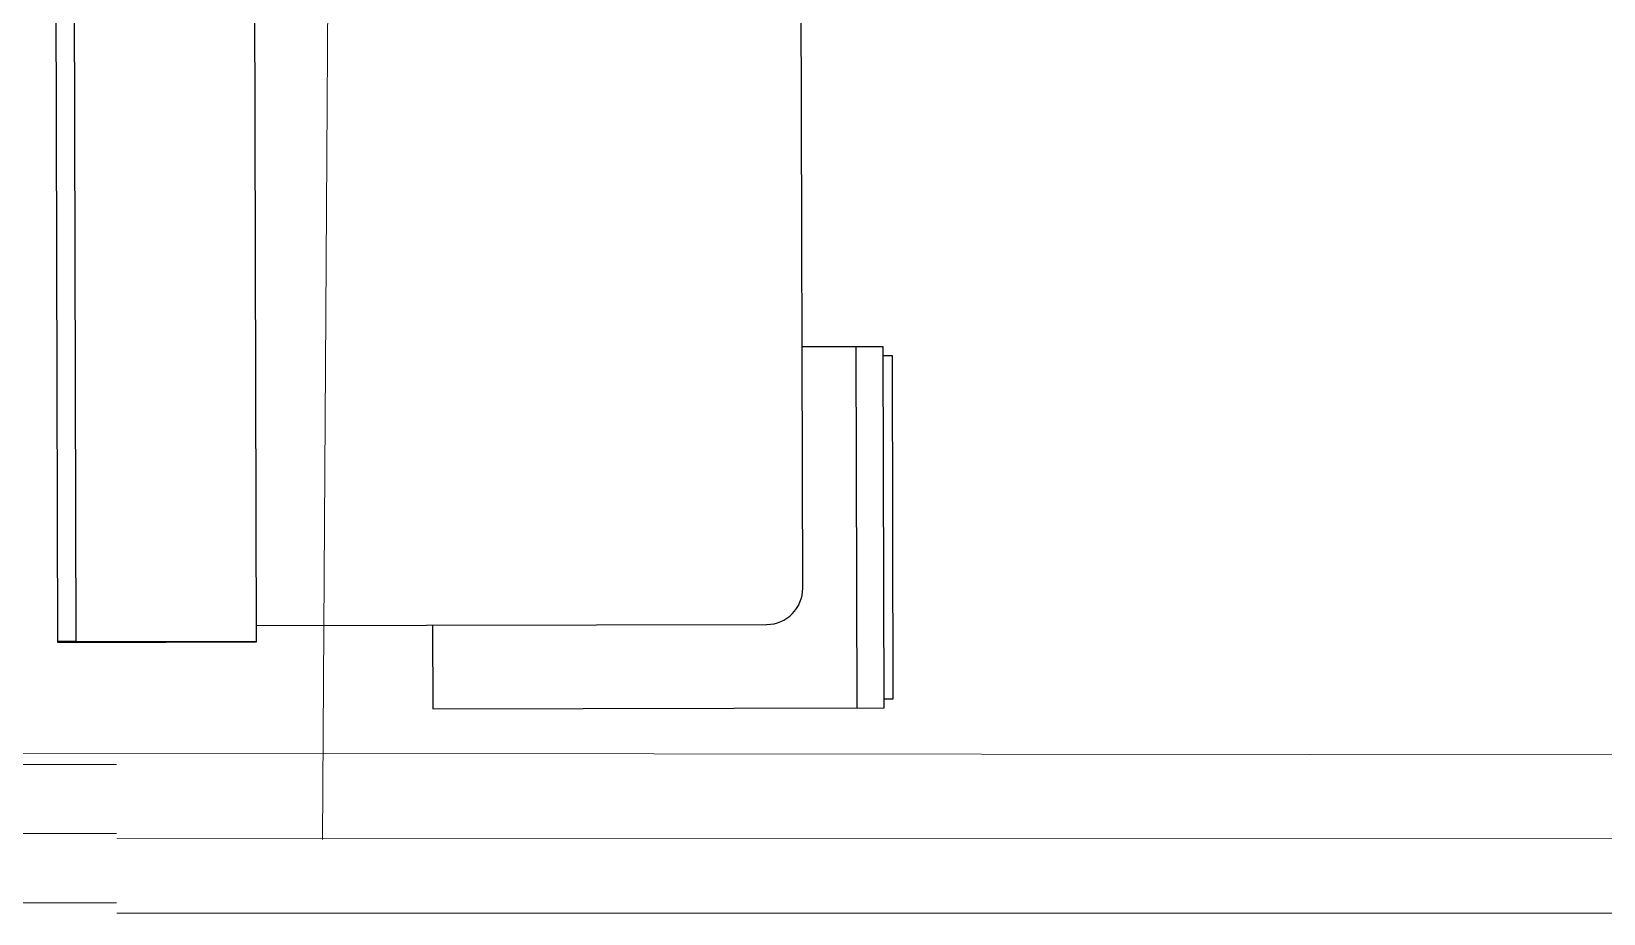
# Model space of a CAD drawing. Header units: inches. Extents: x 164.3 to 247.9, y 15.6 to 56.7.
# Drawn here: x 235.702 to 237.069, y 37.212 to 37.979 of the extents above; entities that cross this region are included whole.
import ezdxf

# ---------------------------------------------------------------- set-up
doc = ezdxf.new("R2010")
doc.units = ezdxf.units.IN
doc.header["$MEASUREMENT"] = 0
doc.set_wipeout_variables(frame=1)
doc.layers.get('0').update_dxf_attribs({"lineweight": 0})
for name, color, linetype, lineweight in [('WALL 1 100', 250, 'Continuous', 9), ('окно', 7, 'Continuous', 9), ('провода', 1, 'Continuous', 5)]:
    doc.layers.add(name, color=color, linetype=linetype, lineweight=lineweight)

# ---------------------------------------------------------------- blocks, each defined once
blk = doc.blocks.new('*U37')
blk.add_wipeout([(-69.25, 69.81), (69.25, 69.81), (69.25, -5), (-69.25, -5)]).dxf.layer = 'окно'
at = {"layer": 'окно'}
for p, q in [((-69.25, 64.81), (69.25, 64.81)), ((-69.25, 32.41), (69.25, 32.41)), ((-69.25, 0), (69.25, 0))]:
    blk.add_line(p, q, dxfattribs=at)

msp = doc.modelspace()

# ---------------------------------------------------------------- linework, layer by layer
at = {"color": 7, "linetype": 'ByBlock', "lineweight": -2}
for p, q in [((236.3724, 37.4948), (236.3695, 38.6876)), ((235.7248, 37.4477), (235.7229, 38.2324)), ((235.7386, 38.2324), (235.7405, 37.4477)), ((235.8974, 37.4481), (235.8955, 38.2328)), ((236.4424, 37.7047), (236.3718, 37.7045)), ((236.4196, 37.3908), (236.4189, 37.7047)), ((236.4432, 37.3908), (236.4424, 37.7047)), ((236.4503, 37.6969), (236.4424, 37.6969)), ((236.451, 37.3987), (236.4503, 37.6969)), ((235.8974, 37.4623), (236.341, 37.4633)), ((236.0506, 37.4626), (236.0508, 37.3899)), ((235.7402, 37.4484), (235.7245, 37.4484)), ((235.7405, 37.4482), (235.7248, 37.4481)), ((235.7405, 37.4477), (235.7248, 37.4477)), ((235.7402, 37.4484), (235.8971, 37.4488)), ((235.7405, 37.4482), (235.8974, 37.4485)), ((235.7405, 37.4477), (235.8974, 37.4481)), ((236.0508, 37.3899), (236.4432, 37.3908)), ((236.4432, 37.3908), (236.4432, 37.3987)), ((236.4432, 37.3987), (236.451, 37.3987))]:
    msp.add_line(p, q, dxfattribs=at)
msp.add_arc((236.341, 37.4947), 0.0314, 270.1388, 0.1388, dxfattribs=at)
at = {"layer": 'WALL 1 100', "color": 0}
for p, q in [((228.005, 37.3598), (246.7256, 37.3395)), ((228.0082, 37.2123), (246.8772, 37.2123))]:
    msp.add_line(p, q, dxfattribs=at)
at = {"layer": 'провода', "color": 1}
for p, q in [((235.9548, 37.2765), (235.9606, 38.1873)), ((246.803, 37.2793), (235.3627, 37.2771))]:
    msp.add_line(p, q, dxfattribs=at)

# ---------------------------------------------------------------- next in the draw order: block references
at = {"layer": 'провода', "color": 7, "linetype": 'ByBlock', "lineweight": 0, "xscale": -0.001856447783394485, "yscale": 0.001856447783394485, "zscale": 0.001856447783394485}
msp.add_blockref('*U37', (235.6474, 37.2213), dxfattribs=at)

doc.saveas('drawing.dxf')
